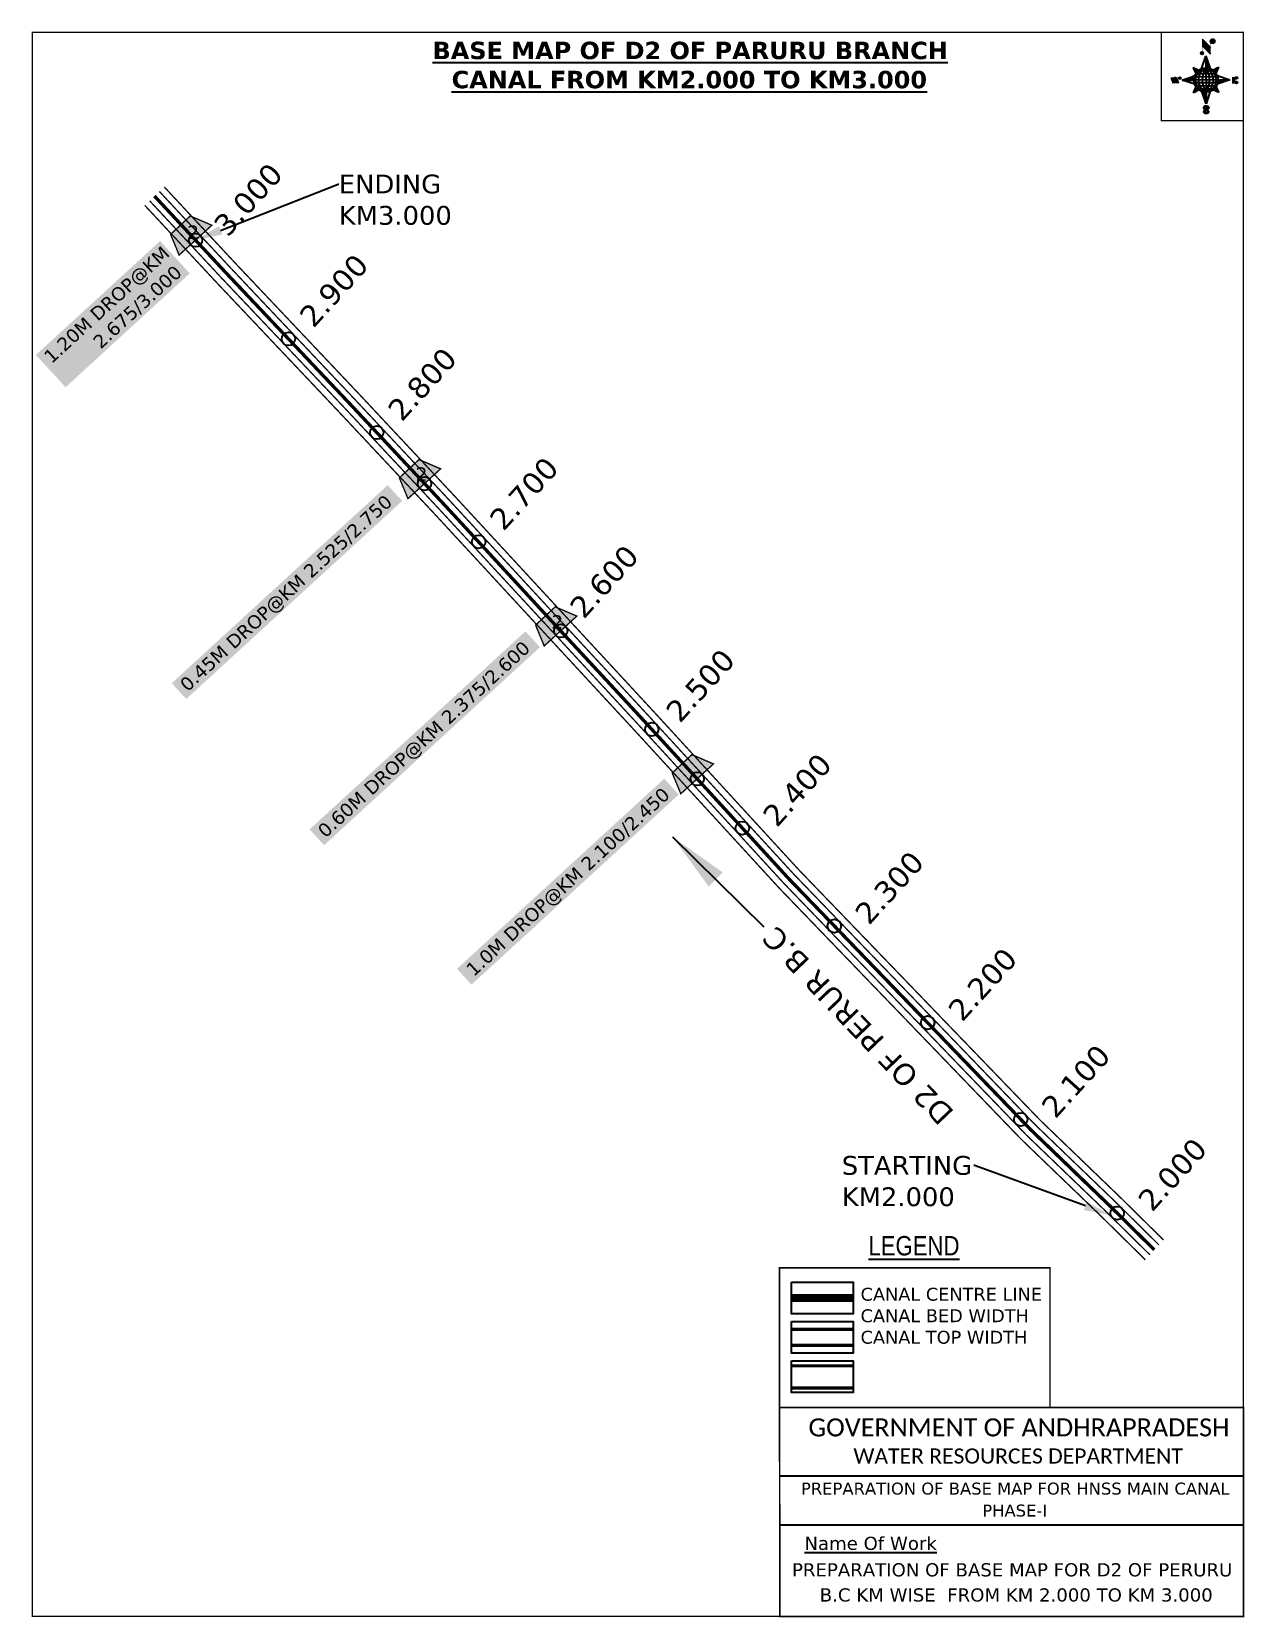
# Model space of a CAD drawing. Header units: inches. Extents: x 737634 to 738537, y 1627105 to 1628285.
import ezdxf
from ezdxf import colors
from ezdxf.entities.mleader import LeaderData, LeaderLine
from ezdxf.enums import TextEntityAlignment as Align
from ezdxf.math import Vec2, Vec3

# ---------------------------------------------------------------- set-up
doc = ezdxf.new("R2010")
doc.units = ezdxf.units.IN
doc.header["$MEASUREMENT"] = 0
doc.header["$PDMODE"] = 32
doc.header["$PDSIZE"] = 10
doc.linetypes.add('HIDDEN2', pattern=[0.1875, 0.125, -0.0625])
for name, color, linetype in [('AQUADUCT', 1, 'Continuous'), ('bord', 1, 'Continuous'), ('CANAL1', 1, 'Continuous'), ('CSMark', 72, 'Continuous'), ('DCBMS', 232, 'Continuous'), ('PAGE', 7, 'Continuous'), ('STRUCTURE', 5, 'Continuous'), ('TEXT', 7, 'Continuous'), ('VILLAGE STONES', 240, 'Continuous'), ('ZZZZ', 50, 'Continuous'), ('ZZZZZZZ', 50, 'Continuous')]:
    doc.layers.add(name, color=color, linetype=linetype)
doc.styles.add('ARIALN', font='ARIALN_1.TTF')
doc.styles.get("Standard").update_dxf_attribs({"font": 'verdana_0.ttf'})
doc.dimstyles.get("Standard").update_dxf_attribs({"dimtxt": 0.18, "dimasz": 0.18, "dimexe": 0.18, "dimexo": 0.0625, "dimgap": 0.09, "dimtad": 0, "dimtih": 1, "dimtoh": 1, "dimdec": 4, "dimzin": 0, "dimdsep": 46, "dimtxsty": 'Standard', "dimcen": 0.09, "dimadec": 0, "dimazin": 0, "dimtfac": 1, "dimtdec": 4, "dimtofl": 0, "dimtmove": 0, "dimatfit": 3, "dimfxl": 0, "dimtolj": 1, "dimtzin": 0, "dimarcsym": 0})
pattern_1 = [(267.297113149, (-8720374.938, 50637915.138), (10.5367255337, -0.497431438), [])]
pattern_2 = [(357.297113149, (-8720374.938, 50637915.138), (0.497431438, 10.5367255337), [])]

# ---------------------------------------------------------------- blocks, each defined once
blk = doc.blocks.new('*X17')
at = {"color": 0, "linetype": 'Continuous'}
for p, q in [((6321.6, 240.5), (6322.3, 241.2)), ((6321.6, 240.3), (6322.3, 241)), ((6321.6, 240.1), (6322.3, 240.8)), ((6321.6, 239.9), (6322.4, 240.7)), ((6321.6, 239.8), (6322.4, 240.6)), ((6321.6, 239.6), (6322.5, 240.5)), ((6321.6, 239.4), (6322.5, 240.3)), ((6321.6, 239.2), (6322.6, 240.2)), ((6321.7, 239.1), (6322.6, 240.1)), ((6321.8, 240.8), (6322.4, 241.4)), ((6321.8, 239), (6322.7, 240)), ((6321.8, 239), (6322.8, 239.9)), ((6321.9, 238.9), (6322.9, 239.8)), ((6322, 238.8), (6323, 239.7)), ((6322.1, 241.3), (6322.4, 241.6)), ((6322.1, 238.7), (6323.1, 239.6)), ((6322.2, 238.6), (6323.1, 239.6)), ((6322.3, 238.5), (6323.2, 239.5)), ((6322.4, 238.5), (6323.3, 239.4)), ((6322.5, 238.4), (6323.4, 239.3)), ((6322.7, 238.4), (6323.6, 239.3)), ((6322.8, 238.3), (6323.7, 239.2)), ((6322.9, 238.3), (6323.8, 239.1)), ((6323.1, 238.2), (6323.9, 239.1)), ((6323.2, 238.2), (6324, 239)), ((6323.3, 238.2), (6324.2, 239)), ((6323.5, 238.1), (6324.3, 238.9)), ((6323.7, 238.1), (6324.4, 238.9)), ((6323.8, 238.1), (6324.6, 238.8)), ((6324.1, 238.2), (6324.7, 238.8)), ((6324.3, 238.3), (6324.9, 238.8)), ((6324.6, 238.3), (6325.1, 238.8)), ((6324.8, 238.4), (6325.2, 238.8)), ((6325.1, 238.5), (6325.4, 238.8)), ((6325.4, 238.6), (6325.6, 238.8))]:
    blk.add_line(p, q, dxfattribs=at)
blk = doc.blocks.new('*X16')
at = {"color": 0, "linetype": 'Continuous'}
for p, q in [((6324.4, 240.3), (6324.5, 240.4)), ((6324.6, 240.3), (6324.8, 240.5)), ((6324.7, 240.2), (6325, 240.5)), ((6324.8, 240.2), (6325.2, 240.6)), ((6325, 240.1), (6325.5, 240.6)), ((6325.1, 240.1), (6325.6, 240.6)), ((6325.2, 240), (6325.8, 240.6)), ((6325.3, 240), (6326, 240.6)), ((6325.4, 239.9), (6326.1, 240.6)), ((6325.5, 239.8), (6326.2, 240.5)), ((6325.6, 239.8), (6326.3, 240.5)), ((6325.7, 239.7), (6326.5, 240.4)), ((6325.9, 239.6), (6326.6, 240.3)), ((6326, 239.5), (6326.7, 240.3)), ((6326, 239.4), (6326.8, 240.2)), ((6326.1, 239.3), (6327, 240.2)), ((6326.2, 239.3), (6327.1, 240.1)), ((6326.3, 239.2), (6327.1, 240)), ((6326.4, 239.1), (6327.2, 239.9)), ((6326.5, 239), (6327.3, 239.8)), ((6326.5, 238.9), (6327.4, 239.7)), ((6326.6, 238.8), (6327.5, 239.6)), ((6326.7, 238.7), (6327.5, 239.5)), ((6326.8, 238.6), (6327.6, 239.4)), ((6326.8, 238.5), (6327.7, 239.3)), ((6326.8, 236.5), (6327.4, 237)), ((6326.9, 238.3), (6327.8, 239.2)), ((6326.9, 238.2), (6327.9, 239.1)), ((6326.9, 236.8), (6327.6, 237.4)), ((6327, 238.1), (6327.8, 239)), ((6327, 237.9), (6327.8, 238.8)), ((6327, 237.8), (6327.8, 238.6)), ((6327, 237.6), (6327.8, 238.4)), ((6327, 237.4), (6327.8, 238.2)), ((6327, 237.3), (6327.8, 238)), ((6327, 237.1), (6327.8, 237.9))]:
    blk.add_line(p, q, dxfattribs=at)
blk = doc.blocks.new('H')
at = {"layer": 'bord', "extrusion": (0.000427885, 0.004792, 0.999988)}
h = blk.add_hatch(dxfattribs=at)
h.set_pattern_fill('LINE', color=8, scale=84.387686, angle=-2.7029, style=0)
h.set_pattern_definition(pattern_2)
h.paths.add_polyline_path([(-492, 786, -0.090992), (-448, 775), (-486, 912)])
h = blk.add_hatch(dxfattribs=at)
h.set_pattern_fill('LINE', color=8, scale=84.387686, angle=-92.7029, style=0)
h.set_pattern_definition(pattern_1)
h.paths.add_polyline_path([(-625, 665, -0.090992), (-615, 710), (-751, 671)])
h = blk.add_hatch(dxfattribs=at)
h.set_pattern_fill('LINE', color=8, scale=84.387686, angle=-2.7029, style=0)
h.set_pattern_definition(pattern_2)
h.paths.add_polyline_path([(-504, 533, -0.090992), (-549, 543), (-510, 406)])
h = blk.add_hatch(dxfattribs=at)
h.set_pattern_fill('LINE', color=8, scale=84.387686, angle=-92.7029, style=0)
h.set_pattern_definition(pattern_1)
h.paths.add_polyline_path([(-246, 647), (-372, 653, -0.090992), (-382, 609)])
for p, q in [((-519, 1020, -1217), (-435, 927, -1216)), ((-516, 1087, -1217), (-432, 994, -1217)), ((-538, 774, -1216), (-487, 906, -1216)), ((-487, 906, -1216), (-493, 780, -1216)), ((-487, 906, -1216), (-448, 769, -1216)), ((-865, 701, -1215), (-847, 638, -1215)), ((-847, 700, -1215), (-829, 637, -1215)), ((-829, 699, -1215), (-811, 636, -1215)), ((-829, 699, -1215), (-811, 698, -1215)), ((-811, 698, -1215), (-794, 635, -1215)), ((-752, 665, -1215), (-615, 704, -1215)), ((-627, 794, -1216), (-567, 760, -1216)), ((-627, 794, -1216), (-584, 747, -1215)), ((-599, 731, -1215), (-627, 794, -1216)), ((-421, 753, -1216), (-359, 781, -1216)), ((-359, 781, -1216), (-405, 739, -1216)), ((-359, 781, -1216), (-392, 721, -1215)), ((-379, 693, -1215), (-246, 641, -1215)), ((-752, 665, -1215), (-625, 659, -1215)), ((-619, 614, -1215), (-752, 665, -1215)), ((-639, 526, -1214), (-606, 585, -1215)), ((-639, 526, -1214), (-593, 568, -1215)), ((-577, 553, -1215), (-639, 526, -1214)), ((-511, 400, -1214), (-549, 537, -1214)), ((-460, 533, -1215), (-511, 400, -1214)), ((-505, 527, -1214), (-511, 400, -1214)), ((-371, 513, -1214), (-431, 546, -1215)), ((-371, 513, -1214), (-414, 560, -1215)), ((-399, 576, -1215), (-371, 513, -1214)), ((-246, 641, -1215), (-383, 603, -1215)), ((-373, 647, -1215), (-246, 641, -1215)), ((-213, 669, -1215), (-217, 601, -1215)), ((-197, 600, -1215), (-194, 668, -1215))]:
    blk.add_line(p, q, dxfattribs=at)
at = {"layer": 'bord', "color": 8, "linetype": 'ByBlock', "extrusion": (0.000427885, 0.004792, 0.999988)}
for p, q in [((-375, 679, -1215), (-620, 691, -1215)), ((-386, 711, -1215), (-605, 722, -1215)), ((-411, 744, -1216), (-578, 752, -1216)), ((-493, 780, -1216), (-505, 527, -1214)), ((-373, 647, -1215), (-625, 659, -1215)), ((-378, 616, -1215), (-623, 628, -1215)), ((-392, 585, -1215), (-611, 595, -1215)), ((-420, 555, -1215), (-587, 562, -1215))]:
    blk.add_line(p, q, dxfattribs=at)
at = {"layer": 'bord', "extrusion": (0.000427885, 0.004792, 0.999988), "elevation": -1212}
for points, const_width in [([(-522, 960), (-516, 1093)], 1.61), ([(-434, 933), (-428, 1066)], 1.61), ([(-870, 707), (-846, 706)], 0.642), ([(-829, 643), (-821, 678)], 0.642), ([(-793, 641), (-782, 694)], 0.642), ([(-829, 643), (-855, 644)], 0.642), ([(-811, 642), (-784, 641)], 0.642), ([(-177, 605), (-226, 607)], 0.706), ([(-223, 676), (-174, 673)], 0.706), ([(-195, 645), (-185, 644)], 0.706)]:
    blk.add_lwpolyline(points, dxfattribs=dict(at, const_width=const_width))
for points, const_width in [([(-414, 1073, 1), (-398, 1058, 1)], 22.3), ([(-530, 950, 1), (-520, 939, 1)], 14.8), ([(-776, 697, 1), (-769, 690, 1)], 8.9), ([(-180, 618, 1), (-173, 611, 1)], 9.79), ([(-178, 667, 1), (-171, 660, 1)], 9.79), ([(-490, 362, 1), (-498, 369, 1)], 11.1), ([(-525, 322, 1), (-533, 329, 1)], 11.1)]:
    blk.add_lwpolyline(points, format="xyb", close=True, dxfattribs=dict(at, const_width=const_width))
for points in [[(-537, 317), (-531, 310), (-520, 307), (-505, 307), (-494, 310), (-486, 318), (-487, 326), (-491, 333), (-494, 336), (-503, 341), (-522, 347), (-530, 352), (-534, 355), (-537, 363), (-537, 373), (-530, 381), (-520, 384), (-504, 384), (-493, 380), (-487, 373)], [(-522, 348), (-526, 354), (-528, 361), (-528, 371), (-526, 375), (-521, 381), (-515, 384)], [(-505, 307), (-499, 312), (-497, 319), (-497, 327), (-501, 335), (-509, 343)]]:
    blk.add_lwpolyline(points, dxfattribs=at)
at = {"layer": 'bord', "extrusion": (0.000427885, 0.004792, 0.999988)}
for centre, radius in [((-406, 1065, -1212), 22.3), ((-525, 944, -1212), 14.8), ((-773, 694, -1212), 8.9), ((-498, 659, -1212), 127), ((-177, 615, -1212), 9.79), ((-174, 663, -1212), 9.79), ((-494, 365, -1212), 11.1), ((-529, 325, -1212), 11.1)]:
    blk.add_circle(centre, radius, dxfattribs=at)
at = {"layer": 'bord', "color": 8, "linetype": 'ByBlock', "extrusion": (0.000427885, 0.004792, 0.999988)}
for centre, radius, start, end in [((-482, 658, -1212), 128, 94.9254, 259.6691), ((-437, 656, -1212), 141, 113.2864, 241.308), ((-316, 651, -1212), 222, 142.5892, 212.0053), ((-560, 662, -1212), 141, 293.2864, 61.308), ((-681, 668, -1212), 222, 322.5892, 32.0053), ((-515, 660, -1212), 128, 274.9254, 79.6691)]:
    blk.add_arc(centre, radius, start, end, dxfattribs=at)
at = {"layer": 'bord', "extrusion": (0.000427885, 0.004792, 0.999988)}
for points in [[(-516, 1093, -1212), (-431, 1000, -1212), (-519, 1026, -1212), (-434, 933, -1212)], [(-864, 707, -1212), (-846, 706, -1212), (-846, 644, -1212), (-829, 643, -1212)], [(-829, 705, -1212), (-811, 704, -1212), (-811, 642, -1212), (-793, 641, -1212)], [(-193, 674, -1212), (-197, 606, -1212), (-213, 675, -1212), (-216, 607, -1212)]]:
    blk.add_solid(points, dxfattribs=at)
at = {"layer": 'bord', "extrusion": (0.000427885, 0.004792, 0.999988), "xscale": 7.977342409717546, "yscale": 7.977342408231451, "zscale": 7.977342408476333, "rotation": 138.0840426661453}
for name, p in [('*X16', (38301, -31929, -1212)), ('*X17', (38314, -31951, -1212))]:
    blk.add_blockref(name, p, dxfattribs=at)

msp = doc.modelspace()

# ---------------------------------------------------------------- hatches: boundary and pattern name
for points in [[(737768.5, 1628141.2), (737752.4, 1628148.1), (737737.8, 1628134.4), (737744.2, 1628119)], [(737938.8, 1627959.9), (737922.7, 1627966.8), (737908.1, 1627953.2), (737914.5, 1627937.7)], [(738040.2, 1627850.3), (738024.1, 1627857.2), (738009.5, 1627843.6), (738015.9, 1627828.1)], [(738141.9, 1627740.3), (738125.8, 1627747.2), (738111.2, 1627733.5), (738117.6, 1627718.1)]]:
    msp.add_hatch(color=1).paths.add_polyline_path(points)

# ---------------------------------------------------------------- linework, layer by layer
at = {"color": 3}
for p in [(737825.5, 1628056.6), (737891.3, 1627986.9), (737967.1, 1627905.6), (738096, 1627766)]:
    msp.add_point(p, dxfattribs=at)
at = {"layer": 'CANAL1', "color": 1, "linetype": 'HIDDEN2', "ltscale": 100, "const_width": 2.5}
for points in [[(738096, 1627766), (738090.7, 1627771.8), (738026.4, 1627841.2), (737942.2, 1627932.5), (737871.8, 1628007.7), (737779.2, 1628105.6), (737725.8, 1628162.9)], [(738470.1, 1627378.6), (738436.4, 1627411.9), (738378, 1627468.1), (738198, 1627654.8), (738096, 1627766)], [(738470.1, 1627378.6), (738436.4, 1627411.9), (738411.6, 1627435.7)]]:
    msp.add_lwpolyline(points, dxfattribs=at)
at = {"layer": 'CANAL1', "color": 5, "const_width": 1}
for points in [[(738473.5, 1627382.3), (738439.9, 1627415.5), (738381.5, 1627471.6), (738201.7, 1627658.2), (738094.4, 1627775.2), (738030.1, 1627844.6), (737945.9, 1627935.9), (737875.4, 1628011.1), (737782.9, 1628109), (737729.5, 1628166.3)], [(738466.8, 1627374.9), (738432.9, 1627408.3), (738374.4, 1627464.5), (738194.4, 1627651.3), (738087, 1627768.4), (738022.8, 1627837.9), (737938.5, 1627929.1), (737868.2, 1628004.3), (737775.6, 1628102.1), (737722.2, 1628159.4)], [(737768.5, 1628141.2), (737752.4, 1628148.1), (737737.8, 1628134.4), (737744.2, 1628119), (737768.5, 1628141.2)], [(737938.8, 1627959.9), (737922.7, 1627966.8), (737908.1, 1627953.2), (737914.5, 1627937.7), (737938.8, 1627959.9)], [(738040.2, 1627850.3), (738024.1, 1627857.2), (738009.5, 1627843.6), (738015.9, 1627828.1), (738040.2, 1627850.3)], [(738141.9, 1627740.3), (738125.8, 1627747.2), (738111.2, 1627733.5), (738117.6, 1627718.1), (738141.9, 1627740.3)], [(738466.8, 1627374.9), (738432.9, 1627408.3), (738408.2, 1627432)], [(738473.5, 1627382.3), (738439.9, 1627415.5), (738415, 1627439.4)]]:
    msp.add_lwpolyline(points, dxfattribs=at)
at = {"layer": 'CANAL1', "color": 200, "const_width": 1}
for points in [[(738476.9, 1627386), (738443.3, 1627419.1), (738385, 1627475.2), (738205.3, 1627661.6), (738098, 1627778.6), (738033.8, 1627848), (737949.5, 1627939.3), (737879.1, 1628014.5), (737786.5, 1628112.4), (737733.1, 1628169.7)], [(738463.4, 1627371.2), (738429.4, 1627404.7), (738370.9, 1627461), (738190.8, 1627647.9), (738083.3, 1627765.1), (738019.1, 1627834.5), (737934.9, 1627925.7), (737864.5, 1628000.8), (737771.9, 1628098.7), (737718.6, 1628156)], [(738476.9, 1627386), (738443.3, 1627419.1), (738418.4, 1627443)], [(738463.4, 1627371.2), (738429.4, 1627404.7), (738404.8, 1627428.4)]]:
    msp.add_lwpolyline(points, dxfattribs=at)
at = {"layer": 'CANAL1', "color": 1, "linetype": 'HIDDEN2', "ltscale": 100, "const_width": 6, "elevation": -0.4}
msp.add_lwpolyline([(738246, 1627342.8), (738199.9, 1627342.8)], dxfattribs=at)
at = {"layer": 'CANAL1', "color": 5, "const_width": 2.4, "elevation": -0.4}
for points in [[(738246, 1627319.5), (738199.9, 1627319.5)], [(738246, 1627307.5), (738199.9, 1627307.5)]]:
    msp.add_lwpolyline(points, dxfattribs=at)
at = {"layer": 'CANAL1', "color": 200, "const_width": 2.4, "elevation": -0.4}
for points in [[(738246, 1627292.3), (738199.9, 1627292.3)], [(738246, 1627275.8), (738199.9, 1627275.8)]]:
    msp.add_lwpolyline(points, dxfattribs=at)
at = {"layer": 'PAGE'}
for points, const_width in [([(737634.9, 1628284.7), (738536.4, 1628284.7), (738536.4, 1627105.8), (737634.9, 1627105.8)], 1), ([(738536.4, 1628284.7), (738475.3, 1628284.7), (738475.3, 1628219), (738536.4, 1628219)], 1), ([(738392.4, 1627261.4), (738191.1, 1627261.4), (738191.1, 1627365.2), (738392.4, 1627365.2)], 1.2), ([(738191.1, 1627261.4), (738536.4, 1627261.4), (738536.4, 1627105.8), (738191.3, 1627105.8)], 1.2)]:
    msp.add_lwpolyline(points, close=True, dxfattribs=dict(at, const_width=const_width))
at = {"layer": 'PAGE', "elevation": -0.4}
for points in [[(738199.9, 1627354.5), (738246, 1627354.5), (738246, 1627331), (738199.9, 1627331)], [(738199.9, 1627325.3), (738246, 1627325.3), (738246, 1627301.8), (738199.9, 1627301.8)], [(738199.9, 1627296), (738246, 1627296), (738246, 1627272.5), (738199.9, 1627272.5)]]:
    msp.add_lwpolyline(points, close=True, dxfattribs=at)
at = {"layer": 'PAGE'}
for points in [[(738191.2, 1627210.4), (738536.4, 1627210.4)], [(738191.2, 1627174.1), (738536.4, 1627174.1)]]:
    msp.add_lwpolyline(points, dxfattribs=at)
at = {"layer": 'STRUCTURE', "color": 3}
for p in [(738163.4, 1627692.5), (738231.9, 1627619.7), (738301.3, 1627547.7), (738370.6, 1627475.7), (738442.4, 1627406)]:
    msp.add_point(p, dxfattribs=at)
at = {"layer": 'ZZZZZZZ'}
for p in [(737756.4, 1628130.1), (737926.8, 1627948.9), (738028.2, 1627839.3), (738129.8, 1627729.2)]:
    msp.add_point(p, dxfattribs=at)

# ---------------------------------------------------------------- block references
at = {"layer": 'AQUADUCT', "color": 1, "xscale": 0.0703495379661093, "yscale": 0.07034953800030053, "zscale": 0.07034953795990817, "rotation": 3.078330607406165}
msp.add_blockref('H', (738546, 1628205.3, 85.4), dxfattribs=at)

# ---------------------------------------------------------------- texts
at = {"layer": 'CSMark', "color": 1}
for s, p in [('3.000', (737774.4, 1628137.1)), ('2.900', (737838.2, 1628069.4)), ('2.800', (737904, 1627999.7)), ('2.700', (737979.7, 1627918.3)), ('2.600', (738039.4, 1627852.8)), ('2.500', (738111, 1627775.4)), ('2.400', (738183.1, 1627697.7)), ('2.300', (738251.7, 1627625)), ('2.200', (738321.1, 1627553)), ('2.100', (738390.5, 1627481)), ('2.000', (738462.4, 1627411.5)), ('2.000', (738462.4, 1627411.5))]:
    msp.add_text(s, height=16, rotation=47.882, dxfattribs=at).set_placement(p, align=Align.MIDDLE_LEFT)
at = {"layer": 'PAGE', "extrusion": (0.000201441, 0.004807, 0.999988), "style": 'ARIALN'}
msp.add_text('%%ULEGEND', height=14.4, rotation=359.9999, dxfattribs=at).set_placement((738291.1, 1627362.2, 7971.3), align=Align.MIDDLE)
at = {"layer": 'PAGE', "extrusion": (0.000201441, 0.004807, 0.999988)}
for s, height, p in [('PREPARATION OF BASE MAP FOR HNSS MAIN CANAL', 8.878, (738207, 1627177, 7970.4)), ('%%UName Of Work', 9.822, (738209.6, 1627135.8, 7969))]:
    msp.add_text(s, height=height, rotation=359.9999, dxfattribs=at).set_placement(p)
for s, height, p in [('PHASE-I', 8.88, (738366.1, 1627165.1, 7970.3)), ('PREPARATION OF BASE MAP FOR D2 OF PERURU', 9.822, (738364.2, 1627121, 7969.1)), (' B.C KM WISE  FROM KM 2.000 TO KM 3.000', 9.822, (738365.1, 1627102.3, 7969.1))]:
    msp.add_text(s, height=height, rotation=359.9999, dxfattribs=at).set_placement(p, align=Align.MIDDLE_CENTER)
at = {"layer": 'PAGE', "extrusion": (0.000201441, 0.004807, 0.999988), "attachment_point": 1, "text_direction": (1, -1e-06, -0.000201)}
for s, insert, char_height, width in [('CANAL CENTRE LINE CANAL BED WIDTH {\\H2.3741x; }CANAL TOP WIDTH{\\H1.9188x; }', (738251.4, 1627350.4, -0.4), 9.6, 168.926), ('\\pi3.5885;{\\fCalibri|b0|i0|c0|p34;\\H1.3333x;GOVERNMENT OF ANDHRAPRADESH\\P\\pi37.073;\\H0.83998x;WATER RESOURCES DEPARTMENT}', (738209, 1627253.2, -1.3), 10.059, 321.276)]:
    msp.add_mtext(s, dxfattribs=dict(at, insert=insert, char_height=char_height, width=width))
at = {"layer": 'STRUCTURE', "color": 5, "char_height": 10, "attachment_point": 1, "rotation": 42.523, "bg_fill": 1, "box_fill_scale": 1.3, "bg_fill_color": 7, "bg_fill_true_color": 16777215, "bg_fill_transparency": 4390977}
for s, insert, width in [('\\pi0.82094;1.20M DROP@KM \\P\\pi35.213;2.675/3.000', (737641.8, 1628044.5), 119.431), ('\\pi1.0201;0.45M DROP@KM 2.525/2.750', (737742.9, 1627800.2), 212.054), ('\\pi1.0201;0.60M DROP@KM 2.375/2.600', (737845.5, 1627691.4), 212.054), ('\\pi1.967;1.0M DROP@KM 2.100/2.450', (737955.2, 1627587.6), 203.31)]:
    msp.add_mtext(s, dxfattribs=dict(at, insert=insert, width=width))
at = {"layer": 'TEXT', "color": 1, "insert": (737924.8, 1628277.8), "char_height": 13, "width": 395.395, "attachment_point": 1}
msp.add_mtext('\\pi7.9706;{\\fVerdana|b1|i0|c0|p34;\\LBASE MAP OF D2 OF PARURU BRANCH \\P\\pi22.18;CANAL FROM KM2.000 TO KM3.000}', dxfattribs=at)
at = {"layer": 'VILLAGE STONES', "color": 1}
msp.add_text('D2 OF PERUR B.C', height=16, rotation=133.6796, dxfattribs=at).set_placement((738321.8, 1627481.2))
at = {"layer": 'ZZZZ'}
for p in [(737759, 1628131, 2), (737929, 1627951, 2), (738030, 1627841, 2)]:
    msp.add_text('2', height=10, dxfattribs=at).set_placement(p, align=Align.RIGHT)

# ---------------------------------------------------------------- leaders
at = {"layer": 'CANAL1', "color": 1}
msp.add_leader([(738111.5, 1627685.9), (738179.3, 1627619.1)], dimstyle='Standard', override={"dimasz": 45, "dimtfill": 2, "dimtfillclr": 5}, dxfattribs=at)
at = {"layer": 'DCBMS', "color": 5}
ml = msp.add_multileader_mtext('Standard', dxfattribs=at)
ml.set_content('ENDING \\PKM3.000', color=5)
ml.set_leader_properties()
ml.build(insert=Vec2(0, 0))
ml.multileader.update_dxf_attribs({"dogleg_length": 0.36, "arrow_head_size": 20})
ctx = ml.context
ctx.base_point, ctx.char_height, ctx.arrow_head_size, ctx.landing_gap_size, ctx.plane_origin = Vec3(737863, 1628171.7), 14, 20, 0.09, Vec3(738754.2, 1628233.8)
notes = []
notes.append((ctx, [(1, (1, 1, 0), (737862.6, 1628171.7), (1, 0), 0.36, [(0, [(737756.4, 1628130.1)], 0, [])])]))
ctx.mtext.insert, ctx.mtext.width, ctx.mtext.flow_direction = Vec3(737863, 1628178.9), 121.426, 5
ml = msp.add_multileader_mtext('Standard', dxfattribs=at)
ml.set_content('STARTING \\PKM2.000', color=5)
ml.set_leader_properties()
ml.build(insert=Vec2(0, 0))
ml.multileader.update_dxf_attribs({"dogleg_length": 0.36, "arrow_head_size": 20})
ctx = ml.context
ctx.base_point, ctx.char_height, ctx.arrow_head_size, ctx.landing_gap_size, ctx.plane_origin = Vec3(738237.3, 1627441.4), 14, 20, 0.09, Vec3(739430.4, 1627579.3)
notes.append((ctx, [(0, (1, 1, 0), (738336.1, 1627441.4), (-1, 0), 0.36, [(0, [(738437.5, 1627404.5)], 0, [])])]))
ctx.mtext.insert, ctx.mtext.width, ctx.mtext.flow_direction = Vec3(738237.4, 1627448.5), 121.426, 5
for ctx, leaders in notes:
    for number, flags, end, landing, length, lines in leaders:
        leader = LeaderData()
        leader.index, (leader.has_last_leader_line, leader.has_dogleg_vector, leader.attachment_direction) = number, flags
        leader.last_leader_point, leader.dogleg_vector, leader.dogleg_length = Vec3(end), Vec3(landing), length
        for number, points, colour, breaks in lines:
            line = LeaderLine()
            line.index, line.vertices, line.color, line.breaks = number, Vec3.list(points), colors.encode_raw_color(colour), breaks
            leader.lines.append(line)
        ctx.leaders.append(leader)

doc.saveas('drawing.dxf')
